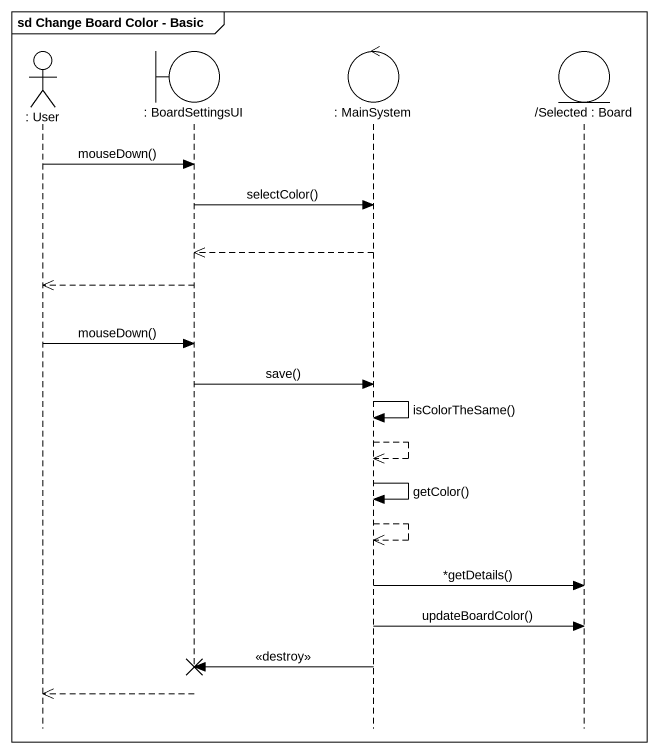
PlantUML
@startuml
mainframe sd Change Board Color - Basic
hide footbox
actor ": User" as User
boundary ": BoardSettingsUI" as BoardSettingsUI
control ": MainSystem" as MainSystem
entity "/Selected : Board" as Selected_Board

User -> BoardSettingsUI : mouseDown()
BoardSettingsUI -> MainSystem : selectColor()
MainSystem -->> BoardSettingsUI
BoardSettingsUI -->> User
User -> BoardSettingsUI : mouseDown()
BoardSettingsUI -> MainSystem : save()
MainSystem -> MainSystem : isColorTheSame()
MainSystem -->> MainSystem
MainSystem -> MainSystem : getColor()
MainSystem -->> MainSystem
MainSystem -> Selected_Board : *getDetails()
MainSystem -> Selected_Board : updateBoardColor()
MainSystem -> BoardSettingsUI !! : <<destroy>>
BoardSettingsUI -->> User
@enduml
